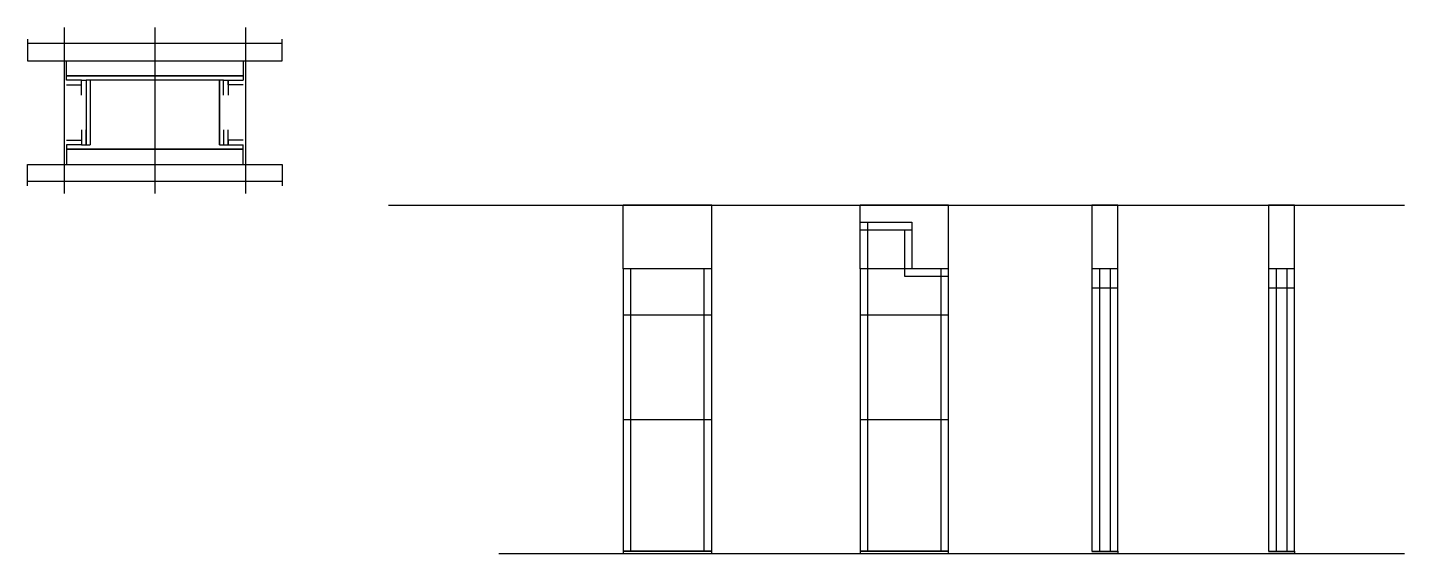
# Model space of a CAD drawing. Header units: metres. Extents: x 5123 to 6400, y 9684 to 10171.
import ezdxf

# ---------------------------------------------------------------- set-up
doc = ezdxf.new("R2010")
doc.units = ezdxf.units.M
for name, color, linetype in [('CHAPA', 7, 'Continuous'), ('COTA', 7, 'Continuous'), ('Hachura', 7, 'Continuous'), ('Madeira', 7, 'Continuous'), ('Nível', 7, 'Continuous'), ('Painéis', 7, 'Continuous'), ('Perfil Metálico', 7, 'Continuous'), ('SARR_2.2x7', 7, 'Continuous'), ('SARRAFO', 7, 'Continuous')]:
    doc.layers.add(name, color=color, linetype=linetype)

msp = doc.modelspace()

# ---------------------------------------------------------------- linework, layer by layer
at = {"layer": 'CHAPA', "color": 7, "lineweight": 25}
for points in [[(5159.4, 10122.4), (5159.4, 10126.4), (5323.4, 10126.4), (5323.4, 10122.4)], [(5159.4, 10122.4), (5159.4, 10126.4), (5323.4, 10126.4), (5323.4, 10122.4)], [(5181.4, 10122.4), (5177.8, 10122.4), (5177.8, 10062.4), (5181.4, 10062.4)], [(5181.4, 10122.4), (5177.8, 10122.4), (5177.8, 10062.4), (5181.4, 10062.4)], [(5305, 10122.4), (5301.4, 10122.4), (5301.4, 10062.4), (5305, 10062.4)], [(5305, 10122.4), (5301.4, 10122.4), (5301.4, 10062.4), (5305, 10062.4)], [(5159.4, 10062.4), (5159.4, 10058.4), (5323.4, 10058.4), (5323.4, 10062.4)], [(5159.4, 10062.4), (5159.4, 10058.4), (5323.4, 10058.4), (5323.4, 10062.4)]]:
    msp.add_lwpolyline(points, dxfattribs=at)
at = {"layer": 'COTA', "color": 7, "lineweight": 25}
for p, q in [((5757.8, 10006.7), (5675.8, 10006.7)), ((5675.8, 9947.7), (5675.8, 10006.7)), ((5757.8, 9947.7), (5757.8, 10006.7)), ((5977.5, 10006.7), (5895.5, 10006.7)), ((5895.5, 9990.7), (5895.5, 10006.7)), ((5977.5, 9947.7), (5977.5, 10006.7))]:
    msp.add_line(p, q, dxfattribs=at)
for points in [[(6134.4, 9947.7), (6134.4, 10006.7), (6110.4, 10006.7), (6110.4, 9947.7)], [(6298.2, 9947.7), (6298.2, 10006.7), (6274.2, 10006.7), (6274.2, 9947.7)]]:
    msp.add_lwpolyline(points, dxfattribs=at)
at = {"layer": 'Hachura', "color": 7, "lineweight": 25}
for p, q in [((5157.4, 10171.2), (5157.4, 10017.4)), ((5241.4, 10171.2), (5241.4, 10017.4)), ((5325.4, 10171.2), (5325.4, 10017.4))]:
    msp.add_line(p, q, dxfattribs=at)
at = {"layer": 'Madeira', "color": 7, "lineweight": 25}
for points in [[(5323.4, 10140.4), (5323.4, 10126.4), (5159.4, 10126.4), (5159.4, 10140.4)], [(5323.4, 10044.4), (5323.4, 10058.4), (5159.4, 10058.4), (5159.4, 10044.4)]]:
    msp.add_lwpolyline(points, dxfattribs=at)
at = {"layer": 'Nível', "color": 7, "lineweight": 25}
for p, q in [((5458.2, 10006.7), (6400.2, 10006.7)), ((5560.3, 9683.7), (6400.2, 9683.7))]:
    msp.add_line(p, q, dxfattribs=at)
at = {"layer": 'Painéis', "color": 7, "lineweight": 25}
for p, q in [((5895.5, 9947.7), (5895.5, 9990.7)), ((5895.5, 9990.7), (5943.5, 9990.7)), ((5943.5, 9990.7), (5943.5, 9947.7)), ((5675.8, 9947.7), (5675.8, 9683.7)), ((5757.8, 9947.7), (5675.8, 9947.7)), ((5757.8, 9683.7), (5757.8, 9947.7)), ((5895.5, 9947.7), (5895.5, 9683.7)), ((5977.5, 9947.7), (5895.5, 9947.7)), ((5977.5, 9683.7), (5977.5, 9947.7)), ((6110.4, 9947.7), (6110.4, 9685.7)), ((6134.4, 9947.7), (6110.4, 9947.7)), ((6134.4, 9685.7), (6134.4, 9947.7)), ((6274.2, 9947.7), (6274.2, 9685.7)), ((6298.2, 9947.7), (6274.2, 9947.7)), ((6298.2, 9685.7), (6298.2, 9947.7)), ((6134.4, 9929.7), (6110.4, 9929.7)), ((6298.2, 9929.7), (6274.2, 9929.7)), ((5757.8, 9904.7), (5675.8, 9904.7)), ((5977.5, 9904.7), (5895.5, 9904.7)), ((5757.8, 9807.7), (5675.8, 9807.7)), ((5977.5, 9807.7), (5895.5, 9807.7)), ((5675.8, 9685.7), (5757.8, 9685.7)), ((5895.5, 9685.7), (5977.5, 9685.7)), ((6110.4, 9685.7), (6134.4, 9685.7)), ((6274.2, 9685.7), (6298.2, 9685.7))]:
    msp.add_line(p, q, dxfattribs=at)
for points in [[(5301.4, 10062.4), (5301.4, 10122.4), (5181.4, 10122.4), (5181.4, 10062.4)], [(5757.8, 9685.7), (5675.8, 9685.7), (5675.8, 9683.7), (5757.8, 9683.7)], [(5977.5, 9685.7), (5895.5, 9685.7), (5895.5, 9683.7), (5977.5, 9683.7)], [(6110.4, 9685.7), (6134.4, 9685.7), (6134.4, 9683.7), (6110.4, 9683.7)], [(6274.2, 9685.7), (6298.2, 9685.7), (6298.2, 9683.7), (6274.2, 9683.7)]]:
    msp.add_lwpolyline(points, dxfattribs=at)
at = {"layer": 'Perfil Metálico', "color": 7, "lineweight": 25}
for points in [[(5123.4, 10160.4), (5123.4, 10140.4), (5359.4, 10140.4), (5359.4, 10160.4)], [(5359.4, 10144.4), (5359.4, 10156.4), (5123.4, 10156.4), (5123.4, 10144.4)], [(5123.4, 10024.4), (5123.4, 10044.4), (5359.4, 10044.4), (5359.4, 10024.4)], [(5359.4, 10040.4), (5359.4, 10028.4), (5123.4, 10028.4), (5123.4, 10040.4)]]:
    msp.add_lwpolyline(points, dxfattribs=at)
at = {"layer": 'SARR_2.2x7', "color": 7, "lineweight": 25}
for p, q in [((5902.5, 9947.7), (5902.5, 9990.7)), ((5895.5, 9983.7), (5943.5, 9983.7)), ((5936.5, 9983.7), (5936.5, 9947.7)), ((5682.8, 9807.7), (5682.8, 9947.7)), ((5750.8, 9807.7), (5750.8, 9947.7)), ((5902.5, 9807.7), (5902.5, 9947.7)), ((5977.5, 9947.7), (5936.5, 9947.7)), ((5936.5, 9947.7), (5936.5, 9940.7)), ((5970.5, 9807.7), (5970.5, 9947.7)), ((6117.4, 9947.7), (6117.4, 9685.7)), ((6127.4, 9947.7), (6127.4, 9685.7)), ((6281.2, 9947.7), (6281.2, 9685.7)), ((6291.2, 9947.7), (6291.2, 9685.7)), ((5936.5, 9940.7), (5977.5, 9940.7)), ((5682.8, 9685.7), (5682.8, 9807.7)), ((5750.8, 9685.7), (5750.8, 9807.7)), ((5902.5, 9685.7), (5902.5, 9807.7)), ((5970.5, 9685.7), (5970.5, 9807.7)), ((5682.8, 9685.7), (5682.8, 9685.7)), ((5750.8, 9685.7), (5750.8, 9685.7)), ((5902.5, 9685.7), (5902.5, 9685.7)), ((5970.5, 9685.7), (5970.5, 9685.7))]:
    msp.add_line(p, q, dxfattribs=at)
at = {"layer": 'SARRAFO', "color": 7, "lineweight": 25}
for points in [[(5159.4, 10118), (5173.4, 10118), (5173.4, 10122.4), (5159.4, 10122.4)], [(5173.4, 10108.4), (5173.4, 10122.4), (5177.8, 10122.4), (5177.8, 10108.4)], [(5305, 10108.4), (5305, 10122.4), (5309.4, 10122.4), (5309.4, 10108.4)], [(5323.4, 10118), (5309.4, 10118), (5309.4, 10122.4), (5323.4, 10122.4)], [(5173.4, 10076.4), (5173.4, 10062.4), (5177.8, 10062.4), (5177.8, 10076.4)], [(5305, 10076.4), (5305, 10062.4), (5309.4, 10062.4), (5309.4, 10076.4)], [(5159.4, 10066.8), (5173.4, 10066.8), (5173.4, 10062.4), (5159.4, 10062.4)], [(5323.4, 10066.8), (5309.4, 10066.8), (5309.4, 10062.4), (5323.4, 10062.4)]]:
    msp.add_lwpolyline(points, dxfattribs=at)

doc.saveas('drawing.dxf')
